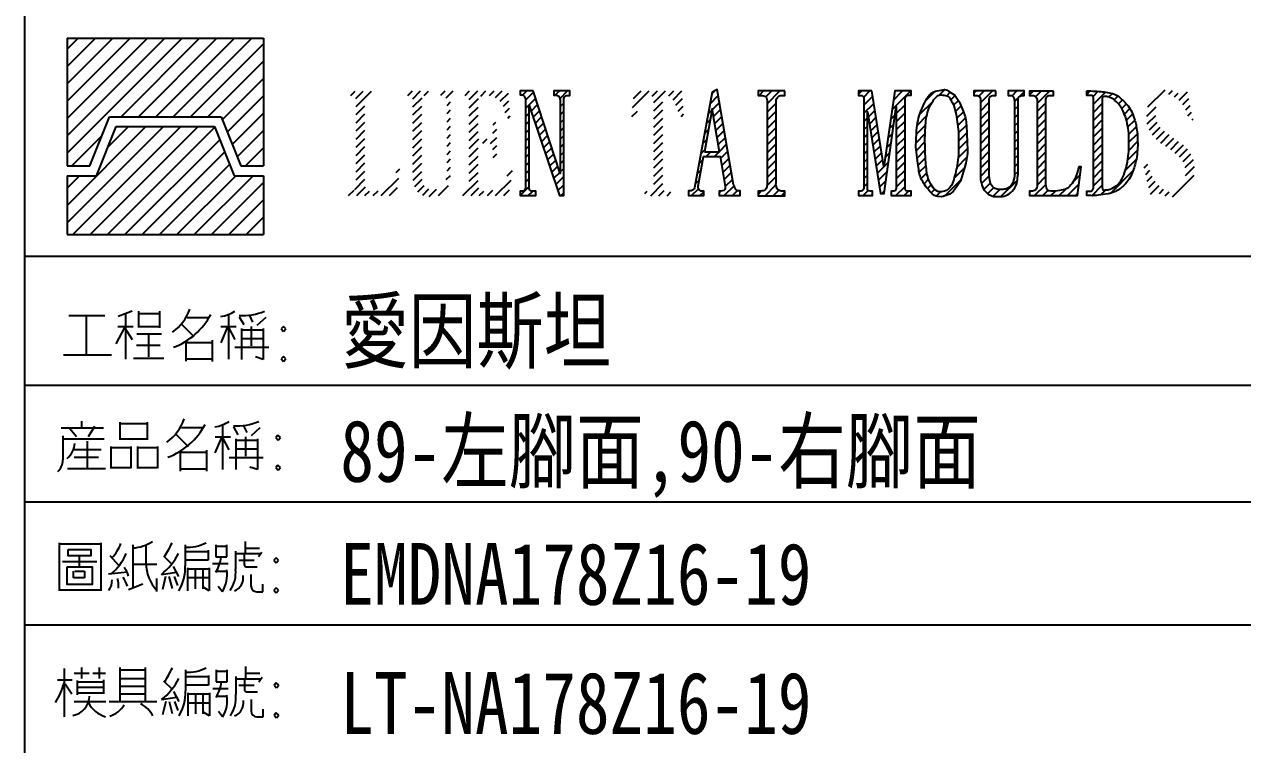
# Model space of a CAD drawing. Header units: millimetres. Extents: x 21466 to 22834, y -21631 to -20664.
# Drawn here: x 22541.4 to 22727.2, y -21520.6 to -21410.8 of the extents above; entities that cross this region are included whole.
import ezdxf

# ---------------------------------------------------------------- set-up
doc = ezdxf.new("R2010")
doc.units = ezdxf.units.MM
doc.header["$LTSCALE"] = 8
doc.layers.add('A', color=7, linetype='Continuous')
doc.layers.add('dim', color=3, linetype='Continuous', lineweight=15)
doc.styles.add('style1', font='mingliu.ttc', dxfattribs={"width": 0.75})

# ---------------------------------------------------------------- blocks, each defined once
blk = doc.blocks.new('*X2')
at = {"color": 0}
for p, q in [((-246.878, -247.762), (-241.98, -242.864)), ((-246.878, -246.878), (-242.864, -242.864)), ((-246.596, -248.364), (-241.096, -242.864)), ((-245.713, -248.364), (-240.213, -242.864)), ((-244.829, -248.364), (-239.364, -242.899)), ((-244.798, -243.914), (-243.748, -242.864)), ((-243.945, -248.364), (-239.111, -243.531)), ((-243.061, -248.364), (-238.859, -244.162)), ((-242.177, -248.364), (-238.606, -244.793)), ((-246.878, -245.994), (-246.248, -245.364)), ((-241.293, -248.364), (-238.293, -245.364)), ((-240.409, -248.364), (-237.409, -245.364)), ((-239.525, -248.364), (-236.878, -245.717)), ((-238.641, -248.364), (-236.878, -246.6)), ((-237.758, -248.364), (-236.878, -247.484))]:
    blk.add_line(p, q, dxfattribs=at)
blk = doc.blocks.new('*X3')
at = {"color": 0}
for p, q in [((-246.878, -244.226), (-241.016, -238.364)), ((-246.878, -243.342), (-241.9, -238.364)), ((-246.878, -242.458), (-242.784, -238.364)), ((-246.878, -241.574), (-243.668, -238.364)), ((-246.878, -240.691), (-244.551, -238.364)), ((-246.878, -239.807), (-245.435, -238.364)), ((-246.878, -238.923), (-246.319, -238.364)), ((-244.132, -242.364), (-240.132, -238.364)), ((-243.248, -242.364), (-239.248, -238.364)), ((-242.364, -242.364), (-238.364, -238.364)), ((-241.48, -242.364), (-237.48, -238.364)), ((-240.596, -242.364), (-236.878, -238.646)), ((-239.713, -242.364), (-236.878, -239.529)), ((-238.979, -242.515), (-236.878, -240.413)), ((-238.727, -243.146), (-236.878, -241.297)), ((-238.474, -243.777), (-236.878, -242.181)), ((-238.221, -244.409), (-236.878, -243.065)), ((-246.632, -244.864), (-245.106, -243.338)), ((-237.793, -244.864), (-236.878, -243.949)), ((-245.748, -244.864), (-245.695, -244.811)), ((-236.909, -244.864), (-236.878, -244.833))]:
    blk.add_line(p, q, dxfattribs=at)
blk = doc.blocks.new('20051210.083501')
at = {"layer": 'A'}
for p, q in [((0, 0), (0, -12.46)), ((0, 0), (19.17, 0)), ((19.17, 0), (19.17, -12.46)), ((2.23, -12.46), (4.14, -7.67)), ((4.14, -7.67), (15.02, -7.67)), ((15.02, -7.67), (16.94, -12.46)), ((2.87, -13.42), (4.79, -8.62)), ((4.79, -8.62), (14.37, -8.62)), ((14.37, -8.62), (16.29, -13.42)), ((0, -12.46), (2.23, -12.46)), ((16.94, -12.46), (19.17, -12.46)), ((0, -13.42), (2.87, -13.42)), ((0, -13.42), (0, -19.17)), ((16.29, -13.42), (19.17, -13.42)), ((19.17, -13.42), (19.17, -19.17)), ((0, -19.17), (19.17, -19.17))]:
    blk.add_line(p, q, dxfattribs=at)
at = {"layer": 'A', "xscale": 1.916639999999461, "yscale": 1.916639999999916, "zscale": 1.91664}
for name in ['*X3', '*X2']:
    blk.add_blockref(name, (473.18, 456.86), dxfattribs=at)

msp = doc.modelspace()

# ---------------------------------------------------------------- hatches: boundary and pattern name
at = {"layer": 'A'}
h = msp.add_hatch(dxfattribs=at)
h.set_pattern_fill('ANSI31', color=256, scale=0.277414, style=0)
h.set_pattern_definition([(45, (67341.98455, -19841.6077), (-0.622811218, 0.622811218), [])])
h.paths.add_polyline_path([(22798.635, -21436.198), (22798.635, -21436.877), (22799.243, -21436.877, 0.0414633), (22800.4, -21436.827, 0.0098365), (22801.896, -21436.607, 0.0742962), (22803.003, -21436.248, 0), (22803.003, -21436.248, 0.0820892), (22804.37, -21435.261, 0), (22804.37, -21435.261, 0.0994446), (22805.587, -21433.416, 0.0507965), (22806.205, -21431.291, 0.0544958), (22806.405, -21428.558), (22806.365, -21427.451), (22806.185, -21426.314, 0.0652171), (22805.976, -21425.376), (22805.976, -21425.376), (22805.517, -21424.12), (22804.968, -21423.172, 0.0255552), (22803.741, -21421.945, 0.1195021), (22802.545, -21421.297, 0.0499872), (22800.55, -21420.978, 0.0064973), (22799.243, -21420.918), (22798.645, -21420.898), (22798.645, -21421.586), (22799.343, -21421.586, -0.31305), (22799.522, -21421.636, -0.1750245), (22799.652, -21421.995), (22799.652, -21435.739, -0.0611975), (22799.592, -21435.929, -0.2937019), (22799.173, -21436.198)])
h.paths.add_polyline_path([(22801.016, -21422.104), (22801.016, -21435.645, 0), (22801.016, -21435.645, 0.1084649), (22801.088, -21435.974, 0.3983232), (22801.208, -21436.023), (22801.473, -21436.015, 0.0763618), (22802.211, -21435.878, 0.089624), (22803.206, -21435.316, 0), (22803.206, -21435.316, 0.0989952), (22803.992, -21434.346, 0.0470821), (22804.506, -21433.094, 0.0375978), (22804.915, -21431.265, 0), (22804.915, -21431.265, 0.0259589), (22805.059, -21429.716, 0.0205474), (22805.059, -21427.823, 0.0331816), (22804.883, -21426.186, 0), (22804.883, -21426.186, 0.0397704), (22804.53, -21424.822, 0), (22804.53, -21424.822, 0.0390929), (22804.04, -21423.699, 0.0785078), (22803.182, -21422.559, 0.0940735), (22802.155, -21421.886, 0.1004309), (22801.457, -21421.749, 0.0772307), (22801.112, -21421.805), (22801.04, -21421.926)], flags=16)
h.paths.add_polyline_path([(22781.264, -21420.926), (22781.264, -21421.599), (22781.753, -21421.599, -0.4471104), (22782.426, -21422.352), (22782.426, -21435.4, -0.3629609), (22781.753, -21436.205), (22781.29, -21436.205), (22781.29, -21436.879), (22788.607, -21436.879), (22789.135, -21432.481), (22788.791, -21432.481), (22788.527, -21433.419, -0.1151305), (22787.392, -21435.479, -0.1470783), (22786.652, -21435.928, -0.0200187), (22785.556, -21436.166, -0.0920225), (22784.235, -21436.152), (22783.932, -21435.888), (22783.773, -21435.188), (22783.773, -21433.589), (22783.773, -21422.305, -0.1486596), (22783.93, -21421.79, -0.2444346), (22784.303, -21421.585), (22784.942, -21421.585), (22784.942, -21420.926)])
h.paths.add_polyline_path([(22766.875, -21439.19), (22767.013, -21439.426), (22767.275, -21439.262), (22768.173, -21438.646, 0.0700903), (22768.639, -21438.219), (22769.17, -21437.734), (22769.852, -21436.921), (22770.39, -21436.141, 0.0489267), (22770.797, -21435.406, -0.0112917), (22771.459, -21433.963), (22771.721, -21433.176, 0.0452148), (22772.016, -21431.924, 0.0194511), (22772.207, -21430.068, 0.0381497), (22772.187, -21428.559, 0.0187929), (22771.984, -21426.966, 0.0471864), (22771.511, -21425.182, 0), (22771.511, -21425.182, 0.0282667), (22770.928, -21423.838, 0.0441271), (22770.075, -21422.46, 0.0213392), (22769.019, -21421.168, 0.0597799), (22767.839, -21420.126, 0.0000522), (22767.017, -21419.558), (22766.877, -21419.81), (22767.109, -21420.023, -0.0146115), (22767.725, -21420.623, -0.0089534), (22768.259, -21421.195, -0.0238855), (22768.767, -21421.815, -0.0123206), (22769.312, -21422.589, -0.0281505), (22769.883, -21423.559, 0), (22769.883, -21423.559, -0.0165965), (22770.44, -21424.732, -0.0665241), (22770.838, -21426.134, 0.0184753), (22771, -21427.018, -0.0507901), (22771.075, -21427.661), (22771.157, -21428.435, -0.0444565), (22771.183, -21429.963, -0.0008859), (22771.072, -21431.478, -0.0557862), (22770.738, -21433.248, 0.0089738), (22770.475, -21434.16), (22770.108, -21435.006), (22769.282, -21436.416), (22768.764, -21437.157), (22767.859, -21438.219)])
h.paths.add_polyline_path([(22789.873, -21424.801), (22790.216, -21420.909), (22797.512, -21420.909), (22797.8, -21424.79), (22797.258, -21424.79), (22796.561, -21423.01, 0.0956872), (22796.009, -21422.026, 0), (22796.009, -21422.026, 0.0984077), (22795.522, -21421.639, 0.2621702), (22794.925, -21421.661, 0), (22794.925, -21421.661, 0.2609355), (22794.616, -21422.214), (22794.616, -21435.601, 0.1320932), (22794.682, -21435.977, 0), (22794.682, -21435.977, 0.2912007), (22795.047, -21436.209), (22795.832, -21436.209), (22795.832, -21436.884), (22791.83, -21436.884), (22791.83, -21436.209), (22792.582, -21436.209, 0.1278797), (22793.09, -21436.055, 0.2609355), (22793.245, -21435.778), (22793.245, -21422.28), (22793.19, -21421.904), (22792.98, -21421.683), (22792.736, -21421.606, 0.2119014), (22792.504, -21421.572, 0.1524638), (22791.708, -21422.092, 0.0886389), (22790.824, -21423.662), (22790.426, -21424.801)])
h.paths.add_polyline_path([(22755.523, -21436.092), (22755.523, -21436.867), (22762.351, -21436.867), (22763.037, -21432.134), (22762.556, -21432.134), (22762.119, -21433.542, -0.078387), (22761.576, -21434.648, -0.0405768), (22760.818, -21435.557), (22760.337, -21435.842, -0.1243815), (22759.312, -21436.145, 0.0324642), (22758.804, -21436.199), (22757.003, -21436.199), (22763.029, -21421.58), (22763.029, -21420.885), (22756.379, -21420.885), (22755.719, -21425.387), (22756.192, -21425.387), (22756.513, -21424.326, -0.0647548), (22757.199, -21422.802, -0.1575087), (22758.287, -21421.875, -0.0914417), (22759.534, -21421.607, 0.0106211), (22760.069, -21421.58), (22761.531, -21421.58)])
h.paths.add_polyline_path([(22728.937, -21429.225, 0.0315123), (22729.096, -21431.69, 0.0402062), (22729.493, -21433.575, 0.0623728), (22730.254, -21435.313, -0.0031537), (22731.094, -21436.744, 0.0650154), (22731.844, -21437.72, 0.0004545), (22732.462, -21438.338, 0.066774), (22733.63, -21439.229, -0.0041036), (22733.949, -21439.414), (22734.083, -21439.182), (22733.805, -21438.91), (22733.1, -21438.174, -0.043122), (22732.271, -21437.144, -0.0144025), (22731.577, -21436.043, -0.0174648), (22730.892, -21434.788, -0.0539346), (22730.63, -21434.083, 0.031882), (22730.47, -21433.589), (22730.259, -21432.642, -0.0371427), (22730.089, -21431.479, 0.0047038), (22729.987, -21430.197, -0.0465851), (22729.992, -21428.746, -0.0007597), (22730.125, -21427.388, -0.0351514), (22730.393, -21425.828, 0), (22730.393, -21425.828, -0.0239146), (22730.764, -21424.578, -0.0614674), (22731.376, -21423.338, 0.0140719), (22732.024, -21422.288, -0.068346), (22732.966, -21421.079, 0.0243719), (22733.517, -21420.487, -0.0490829), (22734.103, -21419.915, 0), (22734.103, -21419.915, 0.0301326), (22734.22, -21419.81), (22734.083, -21419.556), (22733.6, -21419.88), (22733.6, -21419.88, 0.0494384), (22732.366, -21420.897, 0.0177696), (22731.444, -21421.893, 0.042056), (22730.762, -21422.833, 0.0470099), (22729.47, -21425.512, 0.0754491), (22729.164, -21426.988), (22729.05, -21427.726, 0.0385372)])
h.paths.add_polyline_path([(22737.982, -21431.818), (22739.201, -21437.033), (22739.455, -21436.779, -0.1357493), (22739.963, -21436.492, -0.2278345), (22740.624, -21436.627, 0.135743), (22741.301, -21436.898, -0.0672556), (22741.775, -21437.017), (22742.774, -21437.05), (22743.418, -21436.915, 0.1526658), (22744.265, -21436.441, 0.0586811), (22745.45, -21434.849, 0.1413241), (22745.789, -21433.477), (22745.84, -21432.478, 0.0934362), (22745.687, -21431.36, 0.0736867), (22745.044, -21430.09, 0), (22745.044, -21430.09, 0.101128), (22743.689, -21428.82, -0.036431), (22742.537, -21427.99, 0.0378749), (22741.284, -21427.093, -0.105904), (22740.675, -21426.517, -0.0243212), (22740.234, -21425.806, -0.0885428), (22739.997, -21425.112, 0), (22739.997, -21425.112, -0.0445383), (22739.929, -21424.045, 0), (22739.929, -21424.045, -0.0555732), (22740.116, -21422.69, -0.1531711), (22740.658, -21421.809, 0), (22740.658, -21421.809, -0.1349704), (22741.471, -21421.42, -0.1850459), (22742.453, -21421.606, 0.0194675), (22743.232, -21422.046), (22743.824, -21422.69, -0.0923633), (22744.451, -21423.689, -0.0080312), (22745.095, -21425.399), (22745.636, -21425.281), (22744.705, -21420.726), (22744.468, -21421.013, -0.2747762), (22743.621, -21421.318, -0.0854284), (22742.859, -21421.03, 0.1752427), (22741.318, -21420.742, 0.1106125), (22739.929, -21421.301, 0.1819994), (22738.846, -21422.859, 0.0535258), (22738.541, -21425.01, 0.1300031), (22738.947, -21426.788, 0.0775644), (22740.065, -21428.295, 0), (22740.065, -21428.295, 0.0682662), (22741.471, -21429.345, -0.0563125), (22742.758, -21430.26, 0.0033658), (22743.774, -21431.157, -0.1932925), (22744.18, -21431.953), (22744.383, -21432.427, -0.1577109), (22744.485, -21433.528), (22744.4, -21434.493), (22744.078, -21435.205), (22743.537, -21435.933, -0.2441194), (22742.944, -21436.221), (22742.605, -21436.322), (22742.114, -21436.288, -0.1667011), (22741.03, -21435.831, -0.0146364), (22740.048, -21434.9, -0.1187079), (22739.286, -21433.647), (22738.575, -21431.716)])
h.paths.add_polyline_path([(22703.446, -21436.198), (22703.446, -21436.877), (22704.055, -21436.877, 0.0414633), (22705.212, -21436.827, 0.0098365), (22706.708, -21436.607, 0.0742962), (22707.815, -21436.248, 0), (22707.815, -21436.248, 0.0820892), (22709.181, -21435.261, 0), (22709.181, -21435.261, 0.0994446), (22710.398, -21433.416, 0.0507965), (22711.017, -21431.291, 0.0544958), (22711.216, -21428.558), (22711.176, -21427.451), (22710.997, -21426.314, 0.0652171), (22710.787, -21425.376), (22710.328, -21424.12), (22709.78, -21423.172, 0.0255552), (22708.553, -21421.945, 0.1195021), (22707.356, -21421.297, 0.0499872), (22705.361, -21420.978, 0.0064973), (22704.055, -21420.918), (22704.055, -21420.918), (22703.456, -21420.898), (22703.456, -21421.586), (22704.154, -21421.586, -0.31305), (22704.334, -21421.636, -0.1750245), (22704.464, -21421.995), (22704.464, -21435.739, -0.0611975), (22704.404, -21435.929, 0), (22704.404, -21435.929, -0.2937019), (22703.985, -21436.198)])
h.paths.add_polyline_path([(22694.717, -21420.926), (22694.717, -21421.599), (22695.206, -21421.599, -0.4471104), (22695.879, -21422.352), (22695.879, -21435.4, -0.3629609), (22695.206, -21436.205), (22694.743, -21436.205), (22694.743, -21436.879), (22702.06, -21436.879), (22702.588, -21432.481), (22702.244, -21432.481), (22701.98, -21433.419), (22701.98, -21433.419, -0.1151305), (22700.845, -21435.479, -0.1470783), (22700.105, -21435.928, -0.0200187), (22699.009, -21436.166, -0.0920225), (22697.688, -21436.152), (22697.385, -21435.888), (22697.226, -21435.188), (22697.226, -21433.589), (22697.226, -21422.305, -0.1486596), (22697.383, -21421.79, -0.2444346), (22697.756, -21421.585), (22698.395, -21421.585), (22698.395, -21420.926)])
h.paths.add_polyline_path([(22705.827, -21422.104), (22705.827, -21435.645, 0.1084649), (22705.899, -21435.974, 0.3983232), (22706.02, -21436.023), (22706.284, -21436.015, 0.0763618), (22707.023, -21435.878, 0.089624), (22708.017, -21435.316, 0), (22708.017, -21435.316, 0.0989952), (22708.804, -21434.346, 0.0470821), (22709.317, -21433.094, 0.0375978), (22709.726, -21431.265, 0), (22709.726, -21431.265, 0.0259589), (22709.871, -21429.716, 0.0205474), (22709.871, -21427.823, 0.0331816), (22709.694, -21426.186, 0.0397704), (22709.341, -21424.822, 0), (22709.341, -21424.822, 0.0390929), (22708.852, -21423.699, 0.0785078), (22707.993, -21422.559, 0.0940735), (22706.966, -21421.886, 0.1004309), (22706.268, -21421.749, 0.0772307), (22705.923, -21421.805), (22705.851, -21421.926)], flags=16)
h.paths.add_polyline_path([(22677.411, -21429.505), (22677.481, -21430.252), (22677.621, -21431.561), (22677.831, -21432.893, 0.1114199), (22678.439, -21434.738, 0.0496859), (22679.724, -21436.467, 0.186465), (22680.799, -21437.005), (22681.289, -21437.051, 0.0375207), (22682.271, -21436.771, 0.1534797), (22683.299, -21435.977), (22684.21, -21434.668, 0.0128615), (22685.004, -21431.935, 0.0754903), (22685.261, -21429.528, 0.0019683), (22685.098, -21426.14, 0.0822677), (22684.63, -21424.014), (22684.07, -21422.612), (22683.322, -21421.561), (22682.387, -21420.93, 0.2029711), (22681.523, -21420.72, 0.019715), (22680.378, -21420.953, 0.1971419), (22679.257, -21421.771, 0.0532198), (22678.042, -21424.318, 0.0768728), (22677.481, -21427.309)])
h.paths.add_polyline_path([(22668.632, -21436.202), (22668.632, -21436.877), (22670.794, -21436.877), (22670.794, -21436.208), (22670.421, -21436.208, -0.236068), (22670.084, -21436.039, -0.1778629), (22670.011, -21435.798, 0.0731766), (22669.993, -21435.588), (22669.993, -21424.072), (22672.023, -21436.53), (22672.577, -21436.53), (22674.396, -21423.304), (22674.396, -21435.639, -0.1813346), (22674.216, -21436.121), (22674.023, -21436.181), (22673.842, -21436.193), (22673.637, -21436.193), (22673.637, -21436.867), (22676.685, -21436.867), (22676.685, -21436.193), (22676.107, -21436.193, -0.2703491), (22675.818, -21436.024, -0.1661539), (22675.745, -21435.639), (22675.745, -21422.196, -0.2754595), (22676.119, -21421.569), (22676.697, -21421.569), (22676.697, -21420.895), (22674.179, -21420.895), (22672.493, -21432.471), (22670.662, -21420.904), (22668.638, -21420.904), (22668.638, -21421.584), (22669.012, -21421.584, -0.2042261), (22669.379, -21421.741, 0), (22669.379, -21421.741, -0.2004412), (22669.451, -21421.927, 0.0488454), (22669.469, -21422.18), (22669.469, -21435.6, -0.1282881), (22669.361, -21436.015, -0.2763778), (22669.036, -21436.202)])
h.paths.add_polyline_path([(22678.782, -21428.449, 0.0107728), (22678.841, -21430.809, 0.0226526), (22679.079, -21433.387, 0.0660072), (22679.396, -21434.537, 0.0545447), (22680.051, -21435.707, 0.2164164), (22681.042, -21436.282, 0.1433054), (22681.994, -21436.103, 0), (22681.994, -21436.103, 0.1933289), (22682.966, -21434.993, 0.0342724), (22683.62, -21432.613, 0.0520414), (22683.918, -21429.52), (22683.898, -21427.081), (22683.561, -21424.503), (22683.124, -21422.956, -0.0180621), (22682.589, -21422.024, 0.2109706), (22682.113, -21421.647, 0.0423726), (22681.3, -21421.509, 0.2013091), (22680.626, -21421.727, 0.0679648), (22680.011, -21422.421, 0), (22680.011, -21422.421, 0.0561857), (22679.396, -21423.611, 0.0807476), (22678.881, -21426.109)], flags=16)
h.paths.add_polyline_path([(22686.214, -21420.905), (22686.214, -21421.591), (22686.659, -21421.591, -0.4453624), (22687.232, -21422.227), (22687.232, -21433.835, 0.1272962), (22687.805, -21436.049, 0.0960143), (22687.989, -21436.269, -0.0247325), (22688.4, -21436.636), (22688.994, -21436.912, 0.1076234), (22689.468, -21437.018), (22690.345, -21437.032, 0.1445312), (22691.363, -21436.75, 0.0767167), (22692.283, -21435.957, 0), (22692.283, -21435.957, 0.1475227), (22692.842, -21434.684, -0.0034333), (22692.983, -21433.581), (22692.983, -21422.27, -0.3258682), (22693.478, -21421.591), (22693.931, -21421.591), (22693.931, -21420.912), (22691.491, -21420.912), (22691.491, -21421.591), (22691.873, -21421.591, -0.2211811), (22692.177, -21421.732, -0.1386424), (22692.41, -21422.249, -0.0291948), (22692.439, -21422.56), (22692.439, -21433.524, -0.096528), (22692.17, -21434.903, -0.1769594), (22691.434, -21435.717, 0), (22691.434, -21435.717, -0.0838676), (22690.875, -21435.901, -0.0420431), (22690.133, -21435.95, -0.1259814), (22689.489, -21435.773, 0), (22689.489, -21435.773, -0.0862317), (22688.958, -21435.335, -0.130353), (22688.774, -21434.953), (22688.654, -21434.578), (22688.583, -21433.856), (22688.583, -21422.157, -0.403205), (22689.135, -21421.584), (22689.609, -21421.584), (22689.609, -21420.905)])
h.paths.add_polyline_path([(22642.724, -21436.165), (22642.724, -21436.88), (22645.042, -21436.88), (22645.042, -21436.2), (22644.833, -21436.2, -0.2793781), (22644.258, -21435.852, 0), (22644.258, -21435.852, -0.1828166), (22644.205, -21435.416), (22645.007, -21430.903), (22647.568, -21430.903), (22648.318, -21435.416, -0.117222), (22648.283, -21435.921), (22648.109, -21436.113), (22647.655, -21436.183), (22647.377, -21436.183), (22647.377, -21436.88), (22650.618, -21436.88), (22650.618, -21436.165), (22650.461, -21436.165, -0.3099246), (22649.851, -21435.747, 0.0340023), (22649.607, -21435.224), (22647.08, -21420.709), (22646.331, -21421.097), (22643.63, -21435.677, -0.1981024), (22643.439, -21435.974, -0.0880206), (22643.02, -21436.165)])
h.paths.add_polyline_path([(22645.14, -21430.197), (22646.32, -21423.647), (22647.458, -21430.197)], flags=16)
h.paths.add_polyline_path([(22653.354, -21420.916), (22653.354, -21421.59), (22653.743, -21421.59, -0.1151205), (22654.522, -21421.772), (22654.626, -21421.967), (22654.703, -21422.356), (22654.703, -21435.215, -0.165023), (22654.457, -21435.942, -0.196744), (22654.145, -21436.123, 0.0151159), (22653.691, -21436.201), (22653.354, -21436.201), (22653.354, -21436.889), (22657.428, -21436.889), (22657.428, -21436.188), (22657.065, -21436.188, -0.1510207), (22656.351, -21435.968, -0.2299796), (22656.196, -21435.695), (22656.079, -21435.306, -0.1303355), (22656.066, -21434.904), (22656.066, -21422.499, -0.23248), (22656.442, -21421.733, 0), (22656.442, -21421.733, -0.2001016), (22656.974, -21421.59), (22657.404, -21421.59), (22657.404, -21420.916)])
h.paths.add_polyline_path([(22617.057, -21420.905), (22617.057, -21421.497), (22617.163, -21421.497, -0.296966), (22617.772, -21421.893, 0), (22617.772, -21421.893, -0.1129405), (22617.872, -21422.412), (22617.872, -21435.552, -0.139346), (22617.721, -21436.082, -0.2178389), (22617.604, -21436.161, 0.0242396), (22617.392, -21436.205), (22617.057, -21436.205), (22617.057, -21436.875), (22619.418, -21436.875), (22619.418, -21436.2), (22618.86, -21436.2, -0.3152222), (22618.469, -21435.926, 0), (22618.469, -21435.926, -0.090974), (22618.413, -21435.597), (22618.413, -21423.121), (22623.069, -21436.875), (22623.683, -21436.875), (22623.683, -21422.284, -0.1765617), (22623.901, -21421.687, -0.2069332), (22624.057, -21421.608, 0.0522334), (22624.23, -21421.581), (22624.632, -21421.581), (22624.632, -21420.911), (22622.192, -21420.911), (22622.192, -21421.575), (22622.583, -21421.575, -0.1748169), (22622.924, -21421.698, 0), (22622.924, -21421.698, -0.196301), (22623.097, -21422.021, 0.0208197), (22623.136, -21422.289), (22623.136, -21433.487), (22619.022, -21420.905)])
h.paths.add_polyline_path([(22634.085, -21424.801), (22634.428, -21420.909), (22641.724, -21420.909), (22642.011, -21424.79), (22641.47, -21424.79), (22640.773, -21423.01, 0.0956872), (22640.221, -21422.026, 0), (22640.221, -21422.026, 0.0984077), (22639.734, -21421.639, 0.2621702), (22639.137, -21421.661, 0), (22639.137, -21421.661, 0.2609355), (22638.828, -21422.214), (22638.828, -21435.601, 0.1320932), (22638.894, -21435.977, 0), (22638.894, -21435.977, 0.2912007), (22639.259, -21436.209), (22640.044, -21436.209), (22640.044, -21436.884), (22636.042, -21436.884), (22636.042, -21436.209), (22636.793, -21436.209, 0.1278797), (22637.302, -21436.055, 0.2609355), (22637.457, -21435.778), (22637.457, -21422.28), (22637.401, -21421.904), (22637.191, -21421.683), (22636.948, -21421.606, 0.2119014), (22636.716, -21421.572, 0.1524638), (22635.92, -21422.092, 0.0886389), (22635.036, -21423.662), (22634.638, -21424.801)])
h.paths.add_polyline_path([(22712.027, -21431.818), (22712.619, -21431.716), (22713.331, -21433.647, 0.1187079), (22714.093, -21434.9, 0.0146364), (22715.075, -21435.831, 0.1667011), (22716.159, -21436.288), (22716.65, -21436.322), (22716.989, -21436.221, 0.2441194), (22717.581, -21435.933), (22718.123, -21435.205), (22718.445, -21434.493), (22718.53, -21433.528, 0.1577109), (22718.428, -21432.427), (22718.225, -21431.953, 0.1932925), (22717.818, -21431.157, -0.0033658), (22716.802, -21430.26, 0.0563125), (22715.515, -21429.345, -0.0682662), (22714.11, -21428.295, -0.0775644), (22712.992, -21426.788, -0.1300031), (22712.586, -21425.01, -0.0535258), (22712.89, -21422.859, -0.1819994), (22713.974, -21421.301, -0.1106125), (22715.363, -21420.742, -0.1752427), (22716.904, -21421.03, 0.0854284), (22717.666, -21421.318, 0.2747762), (22718.513, -21421.013), (22718.75, -21420.726), (22719.681, -21425.281), (22719.139, -21425.399, 0.0080312), (22718.496, -21423.689, 0.0923633), (22717.869, -21422.69), (22717.276, -21422.046, -0.0194675), (22716.497, -21421.606, 0.1850459), (22715.515, -21421.42, 0.1349704), (22714.702, -21421.809, 0.153171), (22714.161, -21422.69, 0.0555732), (22713.974, -21424.045, 0.0445383), (22714.042, -21425.112, 0.0885428), (22714.279, -21425.806, 0.0243212), (22714.719, -21426.517, 0.105904), (22715.329, -21427.093, -0.0378749), (22716.582, -21427.99, 0.036431), (22717.734, -21428.82, -0.101128), (22719.088, -21430.09, -0.0736867), (22719.732, -21431.36, -0.0934362), (22719.884, -21432.478), (22719.834, -21433.477, -0.1413241), (22719.495, -21434.849, -0.0586811), (22718.309, -21436.441, -0.1526658), (22717.463, -21436.915), (22716.819, -21437.05), (22715.82, -21437.017, 0.0672556), (22715.346, -21436.898, -0.135743), (22714.669, -21436.627, 0.2278345), (22714.008, -21436.492, 0.1357493), (22713.5, -21436.779), (22713.246, -21437.033)])
h.paths.add_polyline_path([(22599.669, -21420.905), (22599.669, -21421.591), (22600.115, -21421.591, -0.4453624), (22600.688, -21422.227), (22600.688, -21433.835, 0.1272962), (22601.26, -21436.049, 0.0960143), (22601.444, -21436.269, -0.0247325), (22601.855, -21436.636), (22602.449, -21436.912, 0.1076234), (22602.923, -21437.018), (22603.8, -21437.032, 0.1445312), (22604.819, -21436.75, 0.0767167), (22605.738, -21435.957, 0.1475227), (22606.297, -21434.684, -0.0034333), (22606.438, -21433.581), (22606.438, -21422.27, -0.3258682), (22606.934, -21421.591), (22607.386, -21421.591), (22607.386, -21420.912), (22604.946, -21420.912), (22604.946, -21421.591), (22605.328, -21421.591, -0.2211811), (22605.632, -21421.732, -0.1386424), (22605.865, -21422.249, 0), (22605.865, -21422.249, -0.0291948), (22605.894, -21422.56), (22605.894, -21433.524, -0.096528), (22605.625, -21434.903, -0.1769594), (22604.889, -21435.717, 0), (22604.889, -21435.717, -0.0838676), (22604.33, -21435.901, -0.0420431), (22603.588, -21435.95, -0.1259814), (22602.944, -21435.773, -0.0862317), (22602.413, -21435.335, -0.130353), (22602.23, -21434.953), (22602.109, -21434.578), (22602.039, -21433.856), (22602.039, -21422.157, -0.403205), (22602.59, -21421.584), (22603.064, -21421.584), (22603.064, -21420.905)])
h.paths.add_polyline_path([(22590.86, -21420.926), (22590.86, -21421.599), (22591.348, -21421.599, -0.4471104), (22592.022, -21422.352), (22592.022, -21435.4, -0.3629609), (22591.348, -21436.205), (22590.886, -21436.205), (22590.886, -21436.879), (22598.202, -21436.879), (22598.73, -21432.481), (22598.387, -21432.481), (22598.123, -21433.419), (22598.123, -21433.419, -0.1151305), (22596.987, -21435.479, -0.1470783), (22596.248, -21435.928, -0.0200187), (22595.152, -21436.166, -0.0920225), (22593.831, -21436.152), (22593.527, -21435.888), (22593.369, -21435.188), (22593.369, -21433.589), (22593.369, -21422.305, -0.1486596), (22593.525, -21421.79, -0.2444346), (22593.898, -21421.585), (22594.538, -21421.585), (22594.538, -21420.926)])
h.paths.add_polyline_path([(22608.187, -21436.874), (22608.187, -21436.202), (22608.744, -21436.202, -0.0697377), (22608.976, -21436.086, 0.2346711), (22609.161, -21435.901, 0.0812777), (22609.265, -21435.263), (22609.265, -21422.35, 0.0911807), (22609.208, -21421.921, 0.3243613), (22608.744, -21421.584), (22608.245, -21421.584), (22608.245, -21420.912), (22615.224, -21420.912), (22615.514, -21425.039), (22615.015, -21425.039), (22614.679, -21423.868, 0.127245), (22614.111, -21422.593, 0), (22614.111, -21422.593, 0.1044537), (22613.311, -21421.932, 0), (22613.311, -21421.932, 0.104851), (22612.071, -21421.584, 0.0655863), (22611.201, -21421.642, 0.3574663), (22610.622, -21422.35), (22610.622, -21428.203), (22612.163, -21428.203, 0.2828165), (22612.627, -21427.983, 0.145032), (22612.905, -21427.044), (22612.905, -21425.653), (22613.473, -21425.653), (22613.473, -21431.623), (22612.905, -21431.623), (22612.905, -21430.406), (22612.882, -21429.989), (22612.801, -21429.548, 0.4453624), (22612.175, -21428.853), (22610.622, -21428.853), (22610.622, -21435.031, -0.0118619), (22610.68, -21435.506, 0.306736), (22611.19, -21436.121, 0.1268605), (22612.337, -21436.156, -0.0157214), (22612.998, -21436.028, 0.1183441), (22613.694, -21435.738, 0.0973563), (22614.691, -21434.66, 0), (22614.691, -21434.66, 0.0700144), (22615.177, -21433.547), (22615.177, -21433.547), (22615.479, -21432.469), (22615.989, -21432.469), (22615.305, -21436.874)])

# ---------------------------------------------------------------- linework, layer by layer
for p, q in [((22541.436, -21408.641), (22541.436, -21616.789)), ((22819.278, -21446.145), (22541.436, -21446.145)), ((22548.202, -21455.156), (22553.712, -21455.156)), ((22550.866, -21455.156), (22550.866, -21461.148)), ((22557.89, -21454.491), (22555.741, -21455.308)), ((22556.852, -21455.013), (22556.852, -21461.817)), ((22558.863, -21454.487), (22558.863, -21456.98)), ((22558.863, -21454.831), (22562.027, -21454.831)), ((22562.027, -21454.487), (22562.027, -21457.021)), ((22572.552, -21455.013), (22572.552, -21461.817)), ((22575.755, -21455.174), (22576.23, -21456.191)), ((22556.712, -21456.967), (22555.385, -21459.479)), ((22555.71, -21456.851), (22558.042, -21456.851)), ((22556.712, -21456.967), (22557.882, -21458.816)), ((22558.883, -21456.818), (22562.027, -21456.818)), ((22565.417, -21456.495), (22567.263, -21458.34)), ((22566.249, -21455.461), (22569.575, -21455.461)), ((22572.362, -21456.967), (22571.373, -21459.307)), ((22571.411, -21456.851), (22573.742, -21456.851)), ((22572.556, -21457), (22573.53, -21458.802)), ((22574.194, -21455.337), (22574.886, -21456.517)), ((22576.04, -21456.842), (22576.04, -21459.771)), ((22578.238, -21455.459), (22576.894, -21456.666)), ((22580.938, -21456.815), (22580.599, -21457.195)), ((22581.331, -21457.181), (22580.938, -21456.815)), ((22558.599, -21457.974), (22562.352, -21457.974)), ((22560.384, -21458.035), (22560.384, -21461.481)), ((22570.062, -21458.928), (22570.062, -21462.151)), ((22574.547, -21457.127), (22574.547, -21461.846)), ((22574.574, -21457.33), (22577.858, -21457.33)), ((22574.588, -21458.659), (22577.831, -21458.659)), ((22577.871, -21457.127), (22577.871, -21461.846)), ((22580.599, -21457.195), (22580.965, -21457.588)), ((22580.965, -21457.588), (22581.331, -21457.181)), ((22558.538, -21459.657), (22562.149, -21459.657)), ((22566.046, -21458.988), (22566.046, -21462.111)), ((22566.228, -21459.252), (22570.022, -21459.252)), ((22573.543, -21459.988), (22578.726, -21459.988)), ((22547.384, -21461.148), (22554.711, -21461.148)), ((22558.072, -21461.664), (22562.697, -21461.664)), ((22566.208, -21461.786), (22570.062, -21461.786)), ((22577.871, -21461.846), (22576.691, -21461.48)), ((22580.938, -21461.385), (22580.599, -21461.765)), ((22580.599, -21461.765), (22580.965, -21462.158)), ((22581.331, -21461.751), (22580.938, -21461.385)), ((22580.965, -21462.158), (22581.331, -21461.751)), ((22819.278, -21465.835), (22541.436, -21465.835)), ((22550.163, -21471.297), (22550.163, -21472.322)), ((22555.999, -21471.449), (22555.999, -21474.117)), ((22556.017, -21471.623), (22560.16, -21471.623)), ((22560.16, -21471.449), (22560.16, -21474.135)), ((22571.665, -21471.831), (22571.665, -21478.635)), ((22547.06, -21472.268), (22553.509, -21472.268)), ((22547.303, -21473.508), (22547.303, -21477.176)), ((22548.382, -21472.403), (22549.381, -21473.616)), ((22552.133, -21472.079), (22551.161, -21473.67)), ((22564.559, -21473.266), (22566.405, -21475.111)), ((22565.39, -21472.232), (22568.717, -21472.232)), ((22571.475, -21473.785), (22570.486, -21476.124)), ((22570.524, -21473.669), (22572.855, -21473.669)), ((22573.307, -21472.155), (22573.999, -21473.334)), ((22574.868, -21471.992), (22575.343, -21473.009)), ((22575.153, -21473.66), (22575.153, -21476.589)), ((22577.351, -21472.277), (22576.007, -21473.484)), ((22580.102, -21473.405), (22579.763, -21473.784)), ((22579.763, -21473.784), (22580.129, -21474.178)), ((22580.495, -21473.771), (22580.102, -21473.405)), ((22580.129, -21474.178), (22580.495, -21473.771)), ((22547.313, -21473.98), (22553.623, -21473.98)), ((22548.821, -21475.608), (22553.155, -21475.608)), ((22550.988, -21474.326), (22550.988, -21478.467)), ((22554.647, -21475.14), (22554.647, -21478.466)), ((22554.699, -21475.295), (22557.629, -21475.295)), ((22555.982, -21473.944), (22560.142, -21473.944)), ((22557.681, -21475.14), (22557.681, -21478.449)), ((22558.686, -21475.14), (22558.686, -21478.466)), ((22558.738, -21475.295), (22561.668, -21475.295)), ((22561.72, -21475.14), (22561.72, -21478.449)), ((22571.669, -21473.818), (22572.643, -21475.62)), ((22573.66, -21473.945), (22573.66, -21478.664)), ((22573.687, -21474.148), (22576.971, -21474.148)), ((22573.701, -21475.477), (22576.944, -21475.477)), ((22576.984, -21473.945), (22576.984, -21478.664)), ((22549.029, -21476.787), (22552.756, -21476.787)), ((22565.188, -21475.759), (22565.188, -21478.881)), ((22565.37, -21476.023), (22569.163, -21476.023)), ((22569.204, -21475.698), (22569.204, -21478.922)), ((22572.656, -21476.806), (22577.839, -21476.806)), ((22548.006, -21478.467), (22553.813, -21478.467)), ((22554.664, -21478.327), (22557.663, -21478.327)), ((22558.703, -21478.327), (22561.702, -21478.327)), ((22565.35, -21478.557), (22569.204, -21478.557)), ((22576.984, -21478.664), (22575.804, -21478.298)), ((22580.102, -21477.975), (22579.763, -21478.355)), ((22579.763, -21478.355), (22580.129, -21478.748)), ((22580.495, -21478.341), (22580.102, -21477.975)), ((22580.129, -21478.748), (22580.495, -21478.341)), ((22819.278, -21483.649), (22541.436, -21483.649)), ((22546.768, -21489.825), (22546.768, -21497.143)), ((22546.768, -21489.996), (22553.068, -21489.996)), ((22553.106, -21489.825), (22553.106, -21497.162)), ((22557.978, -21490.126), (22557.978, -21496.597)), ((22559.981, -21490.259), (22559.981, -21492.917)), ((22565.965, -21490.118), (22565.965, -21493.318)), ((22570.636, -21490.143), (22570.636, -21491.969)), ((22570.65, -21490.313), (22572.264, -21490.313)), ((22572.321, -21491.969), (22572.321, -21490.143)), ((22575.125, -21489.634), (22575.125, -21491.445)), ((22549.776, -21491.867), (22549.776, -21493.342)), ((22554.486, -21491.746), (22555.799, -21493.25)), ((22562.635, -21491.808), (22563.99, -21493.137)), ((22566.004, -21491.137), (22569.451, -21491.137)), ((22569.464, -21490.969), (22569.464, -21492.466)), ((22570.636, -21491.969), (22572.321, -21491.969)), ((22573.638, -21491.12), (22573.638, -21493.865)), ((22573.659, -21491.474), (22577.453, -21491.474)), ((22574.967, -21491.634), (22574.967, -21493.14)), ((22575.139, -21490.624), (22577.291, -21490.624)), ((22577.651, -21491.286), (22577.133, -21491.982)), ((22579.824, -21492.104), (22579.485, -21492.483)), ((22580.217, -21492.47), (22579.824, -21492.104)), ((22547.26, -21492.662), (22552.482, -21492.662)), ((22548.944, -21495.176), (22548.944, -21494.136)), ((22549.133, -21494.136), (22550.628, -21494.136)), ((22550.628, -21494.136), (22550.628, -21495.176)), ((22558.011, -21493.106), (22561.649, -21493.106)), ((22564.132, -21493.434), (22564.958, -21494.969)), ((22569.464, -21492.466), (22566.004, -21492.466)), ((22566.314, -21493.64), (22566.314, -21497.162)), ((22566.314, -21493.808), (22569.644, -21493.808)), ((22567.476, -21493.846), (22567.476, -21496.827)), ((22568.637, -21493.846), (22568.637, -21496.827)), ((22569.618, -21493.64), (22569.618, -21497.149)), ((22570.141, -21492.974), (22572.505, -21492.974)), ((22570.806, -21494.134), (22572.279, -21494.134)), ((22574.129, -21492.481), (22576.464, -21492.481)), ((22575.278, -21493.478), (22576.954, -21493.478)), ((22579.485, -21492.483), (22579.851, -21492.877)), ((22579.851, -21492.877), (22580.217, -21492.47)), ((22550.628, -21495.176), (22548.944, -21495.176)), ((22554.278, -21494.578), (22557.161, -21494.258)), ((22557.311, -21496.942), (22559.491, -21496.075)), ((22561.649, -21497.264), (22561.649, -21495.252)), ((22562.325, -21494.646), (22564.649, -21494.298)), ((22562.983, -21494.956), (22562.48, -21496.969)), ((22563.461, -21494.956), (22563.964, -21496.801)), ((22564.3, -21494.956), (22564.804, -21496.324)), ((22566.353, -21495.137), (22569.606, -21495.137)), ((22575.975, -21494.646), (22575.975, -21496.406)), ((22546.806, -21496.991), (22553.087, -21496.991)), ((22569.618, -21497.149), (22568.792, -21496.62)), ((22571.641, -21497.29), (22570.99, -21496.483)), ((22576.869, -21497.3), (22577.82, -21497.3)), ((22577.82, -21497.3), (22577.82, -21496.133)), ((22579.824, -21496.674), (22579.485, -21497.053)), ((22579.485, -21497.053), (22579.851, -21497.447)), ((22580.217, -21497.04), (22579.824, -21496.674)), ((22579.851, -21497.447), (22580.217, -21497.04)), ((22819.278, -21502.401), (22541.436, -21502.401)), ((22547.522, -21509.019), (22547.522, -21516.361)), ((22550.169, -21508.844), (22550.169, -21510.508)), ((22552.852, -21508.861), (22552.852, -21510.526)), ((22555.99, -21508.844), (22555.99, -21514.013)), ((22559.847, -21508.861), (22559.847, -21513.978)), ((22575.16, -21508.708), (22575.16, -21510.519)), ((22546.505, -21510.701), (22548.732, -21510.701)), ((22549.012, -21509.702), (22551.327, -21509.702)), ((22549.486, -21510.806), (22549.486, -21513.014)), ((22551.853, -21509.702), (22553.834, -21509.702)), ((22553.483, -21510.701), (22553.483, -21512.856)), ((22555.99, -21509.177), (22559.812, -21509.177)), ((22555.99, -21510.508), (22559.812, -21510.508)), ((22562.67, -21510.882), (22564.026, -21512.211)), ((22566.001, -21509.192), (22566.001, -21512.391)), ((22566.039, -21510.211), (22569.486, -21510.211)), ((22569.499, -21510.043), (22569.499, -21511.54)), ((22570.671, -21509.217), (22570.671, -21511.043)), ((22570.686, -21509.387), (22572.3, -21509.387)), ((22572.356, -21511.043), (22572.356, -21509.217)), ((22573.673, -21510.194), (22573.673, -21512.939)), ((22573.694, -21510.548), (22577.488, -21510.548)), ((22575.003, -21510.708), (22575.003, -21512.214)), ((22575.174, -21509.698), (22577.326, -21509.698)), ((22577.686, -21510.36), (22577.168, -21511.056)), ((22547.662, -21511.314), (22548.679, -21512.856)), ((22549.521, -21512.681), (22553.43, -21512.681)), ((22549.538, -21511.823), (22553.413, -21511.823)), ((22549.556, -21511.017), (22553.483, -21511.017)), ((22555.99, -21511.7), (22559.812, -21511.7)), ((22564.168, -21512.508), (22564.994, -21514.043)), ((22569.499, -21511.54), (22566.039, -21511.54)), ((22566.349, -21512.714), (22566.349, -21516.236)), ((22569.654, -21512.714), (22569.654, -21516.223)), ((22570.176, -21512.048), (22572.541, -21512.048)), ((22570.671, -21511.043), (22572.356, -21511.043)), ((22574.165, -21511.555), (22576.5, -21511.555)), ((22575.313, -21512.552), (22576.989, -21512.552)), ((22579.859, -21511.178), (22579.52, -21511.557)), ((22579.52, -21511.557), (22579.886, -21511.951)), ((22580.253, -21511.544), (22579.859, -21511.178)), ((22579.886, -21511.951), (22580.253, -21511.544)), ((22549.012, -21514.013), (22553.851, -21514.013)), ((22554.377, -21514.013), (22561.635, -21514.013)), ((22555.99, -21512.874), (22559.812, -21512.874)), ((22562.36, -21513.72), (22564.684, -21513.372)), ((22563.019, -21514.03), (22562.515, -21516.043)), ((22563.496, -21514.03), (22564, -21515.875)), ((22564.335, -21514.03), (22564.839, -21515.398)), ((22566.349, -21512.882), (22569.68, -21512.882)), ((22566.388, -21514.211), (22569.641, -21514.211)), ((22567.511, -21512.92), (22567.511, -21515.901)), ((22568.673, -21512.92), (22568.673, -21515.901)), ((22570.841, -21513.208), (22572.314, -21513.208)), ((22576.01, -21513.72), (22576.01, -21515.48)), ((22569.654, -21516.223), (22568.828, -21515.694)), ((22571.677, -21516.364), (22571.025, -21515.557)), ((22576.904, -21516.374), (22577.855, -21516.374)), ((22577.855, -21516.374), (22577.855, -21515.207)), ((22579.859, -21515.748), (22579.52, -21516.127)), ((22579.52, -21516.127), (22579.886, -21516.521)), ((22580.253, -21516.114), (22579.859, -21515.748)), ((22579.886, -21516.521), (22580.253, -21516.114))]:
    msp.add_line(p, q, dxfattribs=at)
msp.add_lwpolyline([(22619.022, -21420.905), (22617.057, -21420.905), (22617.057, -21421.497), (22617.163, -21421.497, -0.296966), (22617.772, -21421.893, -0.1129405), (22617.872, -21422.412), (22617.872, -21435.552, -0.139346), (22617.721, -21436.082, -0.2178389), (22617.604, -21436.161, 0.0242396), (22617.392, -21436.205), (22617.057, -21436.205), (22617.057, -21436.875), (22619.418, -21436.875), (22619.418, -21436.2), (22618.86, -21436.2, -0.3152222), (22618.469, -21435.926, -0.090974), (22618.413, -21435.597), (22618.413, -21423.121), (22623.069, -21436.875), (22623.683, -21436.875), (22623.683, -21422.284, -0.1765617), (22623.901, -21421.687, -0.2069332), (22624.057, -21421.608, 0.0522334), (22624.23, -21421.581), (22624.632, -21421.581), (22624.632, -21420.911), (22622.192, -21420.911), (22622.192, -21421.575), (22622.583, -21421.575, -0.1748169), (22622.924, -21421.698, -0.196301), (22623.097, -21422.021, 0.0208197), (22623.136, -21422.289), (22623.136, -21433.487), (22619.022, -21420.905)], format="xyb", dxfattribs=at)
for points in [[(22646.331, -21421.097), (22643.63, -21435.677, -0.1981024), (22643.439, -21435.974, -0.0880206), (22643.02, -21436.165), (22642.724, -21436.165), (22642.724, -21436.88), (22645.042, -21436.88), (22645.042, -21436.2), (22644.833, -21436.2, -0.2793781), (22644.258, -21435.852, -0.1828166), (22644.205, -21435.416), (22645.007, -21430.903), (22647.568, -21430.903), (22648.318, -21435.416, -0.117222), (22648.283, -21435.921), (22648.109, -21436.113), (22647.655, -21436.183), (22647.377, -21436.183), (22647.377, -21436.88), (22650.618, -21436.88), (22650.618, -21436.165), (22650.461, -21436.165, -0.3099246), (22649.851, -21435.747, 0.0340023), (22649.607, -21435.224), (22647.08, -21420.709)], [(22657.404, -21420.916), (22653.354, -21420.916), (22653.354, -21421.59), (22653.743, -21421.59, -0.1151205), (22654.522, -21421.772), (22654.626, -21421.967), (22654.703, -21422.356), (22654.703, -21435.215, -0.165023), (22654.457, -21435.942, -0.196744), (22654.145, -21436.123, 0.0151159), (22653.691, -21436.201), (22653.354, -21436.201), (22653.354, -21436.889), (22657.428, -21436.889), (22657.428, -21436.188), (22657.065, -21436.188, -0.1510207), (22656.351, -21435.968, -0.2299796), (22656.196, -21435.695), (22656.079, -21435.306, -0.1303355), (22656.066, -21434.904), (22656.066, -21422.499, -0.23248), (22656.442, -21421.733, -0.2001016), (22656.974, -21421.59), (22657.404, -21421.59)], [(22670.662, -21420.904), (22668.638, -21420.904), (22668.638, -21421.584), (22669.012, -21421.584, -0.2042261), (22669.379, -21421.741, -0.2004412), (22669.451, -21421.927, 0.0488454), (22669.469, -21422.18), (22669.469, -21435.6, -0.1282881), (22669.361, -21436.015, -0.2763778), (22669.036, -21436.202), (22668.632, -21436.202), (22668.632, -21436.877), (22670.794, -21436.877), (22670.794, -21436.208), (22670.421, -21436.208, -0.236068), (22670.084, -21436.039, -0.1778629), (22670.011, -21435.798, 0.0731766), (22669.993, -21435.588), (22669.993, -21424.072), (22672.023, -21436.53), (22672.577, -21436.53), (22674.396, -21423.304), (22674.396, -21435.639, -0.1813346), (22674.216, -21436.121), (22674.023, -21436.181), (22673.842, -21436.193), (22673.637, -21436.193), (22673.637, -21436.867), (22676.685, -21436.867), (22676.685, -21436.193), (22676.107, -21436.193, -0.2703491), (22675.818, -21436.024, -0.1661539), (22675.745, -21435.639), (22675.745, -21422.196, -0.2754595), (22676.119, -21421.569), (22676.697, -21421.569), (22676.697, -21420.895), (22674.179, -21420.895), (22672.493, -21432.471)], [(22677.411, -21429.505), (22677.481, -21427.309, -0.0768728), (22678.042, -21424.318, -0.0532198), (22679.257, -21421.771, -0.1971419), (22680.378, -21420.953, -0.019715), (22681.523, -21420.72, -0.2029711), (22682.387, -21420.93), (22683.322, -21421.561), (22684.07, -21422.612), (22684.63, -21424.014, -0.0822677), (22685.098, -21426.14, -0.0019683), (22685.261, -21429.528, -0.0754903), (22685.004, -21431.935, -0.0128615), (22684.21, -21434.668), (22683.299, -21435.977, -0.1534797), (22682.271, -21436.771, -0.0375207), (22681.289, -21437.051), (22680.799, -21437.005, -0.186465), (22679.724, -21436.467, -0.0496859), (22678.439, -21434.738, -0.1114199), (22677.831, -21432.893), (22677.621, -21431.561), (22677.481, -21430.252)], [(22678.782, -21428.449), (22678.881, -21426.109, -0.0807476), (22679.396, -21423.611, -0.0561857), (22680.011, -21422.421, -0.0679648), (22680.626, -21421.727, -0.2013091), (22681.3, -21421.509, -0.0423726), (22682.113, -21421.647, -0.2109706), (22682.589, -21422.024, 0.0180621), (22683.124, -21422.956), (22683.561, -21424.503), (22683.898, -21427.081), (22683.918, -21429.52, -0.0520414), (22683.62, -21432.613, -0.0342724), (22682.966, -21434.993, -0.1933289), (22681.994, -21436.103, -0.1433054), (22681.042, -21436.282, -0.2164164), (22680.051, -21435.707, -0.0545447), (22679.396, -21434.537, -0.0660072), (22679.079, -21433.387, -0.0226526), (22678.841, -21430.809, -0.0107728)], [(22689.609, -21420.905), (22686.214, -21420.905), (22686.214, -21421.591), (22686.659, -21421.591, -0.4453624), (22687.232, -21422.227), (22687.232, -21433.835, 0.1272962), (22687.805, -21436.049, 0.0960143), (22687.989, -21436.269, -0.0247325), (22688.4, -21436.636), (22688.994, -21436.912, 0.1076234), (22689.468, -21437.018), (22690.345, -21437.032, 0.1445312), (22691.363, -21436.75, 0.0767167), (22692.283, -21435.957, 0.1475227), (22692.842, -21434.684, -0.0034333), (22692.983, -21433.581), (22692.983, -21422.27, -0.3258682), (22693.478, -21421.591), (22693.931, -21421.591), (22693.931, -21420.912), (22691.491, -21420.912), (22691.491, -21421.591), (22691.873, -21421.591, -0.2211811), (22692.177, -21421.732, -0.1386424), (22692.41, -21422.249, -0.0291948), (22692.439, -21422.56), (22692.439, -21433.524, -0.096528), (22692.17, -21434.903, -0.1769594), (22691.434, -21435.717, -0.0838676), (22690.875, -21435.901, -0.0420431), (22690.133, -21435.95, -0.1259814), (22689.489, -21435.773, -0.0862317), (22688.958, -21435.335, -0.130353), (22688.774, -21434.953), (22688.654, -21434.578), (22688.583, -21433.856), (22688.583, -21422.157, -0.403205), (22689.135, -21421.584), (22689.609, -21421.584)], [(22698.395, -21420.926), (22694.717, -21420.926), (22694.717, -21421.599), (22695.206, -21421.599, -0.4471104), (22695.879, -21422.352), (22695.879, -21435.4, -0.3629609), (22695.206, -21436.205), (22694.743, -21436.205), (22694.743, -21436.879), (22702.06, -21436.879), (22702.588, -21432.481), (22702.244, -21432.481), (22701.98, -21433.419, -0.1151305), (22700.845, -21435.479, -0.1470783), (22700.105, -21435.928, -0.0200187), (22699.009, -21436.166, -0.0920225), (22697.688, -21436.152), (22697.385, -21435.888), (22697.226, -21435.188), (22697.226, -21433.589), (22697.226, -21422.305, -0.1486596), (22697.383, -21421.79, -0.2444346), (22697.756, -21421.585), (22698.395, -21421.585)], [(22703.456, -21420.898), (22704.055, -21420.918, -0.0064973), (22705.361, -21420.978, -0.0499872), (22707.356, -21421.297, -0.1195021), (22708.553, -21421.945, -0.0255552), (22709.78, -21423.172), (22710.328, -21424.12), (22710.787, -21425.376, -0.0652171), (22710.997, -21426.314), (22711.176, -21427.451), (22711.216, -21428.558, -0.0544958), (22711.017, -21431.291, -0.0507965), (22710.398, -21433.416, -0.0994446), (22709.181, -21435.261, -0.0820892), (22707.815, -21436.248, -0.0742962), (22706.708, -21436.607, -0.0098365), (22705.212, -21436.827, -0.0414633), (22704.055, -21436.877), (22703.446, -21436.877), (22703.446, -21436.198), (22703.985, -21436.198, 0.2937019), (22704.404, -21435.929, 0.0611975), (22704.464, -21435.739), (22704.464, -21421.995, 0.1750245), (22704.334, -21421.636, 0.31305), (22704.154, -21421.586), (22703.456, -21421.586)], [(22705.827, -21422.104), (22705.827, -21435.645, 0.1084649), (22705.899, -21435.974, 0.3983232), (22706.02, -21436.023), (22706.284, -21436.015, 0.0763618), (22707.023, -21435.878, 0.089624), (22708.017, -21435.316, 0.0989952), (22708.804, -21434.346, 0.0470821), (22709.317, -21433.094, 0.0375978), (22709.726, -21431.265, 0.0259589), (22709.871, -21429.716, 0.0205474), (22709.871, -21427.823, 0.0331816), (22709.694, -21426.186, 0.0397704), (22709.341, -21424.822, 0.0390929), (22708.852, -21423.699, 0.0785078), (22707.993, -21422.559, 0.0940735), (22706.966, -21421.886, 0.1004309), (22706.268, -21421.749, 0.0772307), (22705.923, -21421.805), (22705.851, -21421.926)]]:
    msp.add_lwpolyline(points, format="xyb", close=True, dxfattribs=at)
for points in [[(22645.14, -21430.197), (22647.458, -21430.197), (22646.32, -21423.647)], [(22548.111, -21490.827), (22551.592, -21490.827), (22551.592, -21491.811), (22548.111, -21491.811)], [(22547.941, -21493.475), (22551.763, -21493.475), (22551.763, -21496.178), (22547.941, -21496.178)]]:
    msp.add_lwpolyline(points, close=True, dxfattribs=at)
for centre, radius, start, end in [((22560.071, -21451.99), 6.935, 304.61246, 341.68459), ((22560.471, -21450.085), 10.591, 290.48295, 332.33354), ((22570.579, -21450.021), 5.364, 278.60534, 303.65342), ((22574.599, -21445.846), 9.329, 267.56281, 291.90568), ((22559.213, -21468.761), 6.935, 304.61246, 341.68459), ((22559.613, -21466.856), 10.591, 290.48295, 332.33354), ((22569.692, -21466.839), 5.364, 278.60534, 303.65342), ((22573.712, -21462.664), 9.329, 267.56281, 291.90568), ((22545.458, -21474.24), 3.715, 312.92955, 353.57118), ((22544.888, -21477.176), 2.415, 312.53637, 0), ((22549.824, -21487.5), 6.781, 317.48935, 338.93433), ((22557.603, -21484.424), 6.194, 273.78463, 303.06665), ((22517.657, -21466.04), 52.068, 330.17423, 332.82382), ((22566.4, -21484.696), 5.801, 265.5716, 298.19321), ((22549.467, -21488.328), 8.122, 309.3295, 337.45857), ((22555.881, -21486.673), 10.262, 308.89634, 332.19302), ((22564.943, -21490.951), 6.614, 329.4032, 350.78005), ((22554.72, -21495.371), 2.623, 9.90155, 42.59656), ((22566.026, -21492.917), 6.045, 180, 223.46566), ((22559.415, -21493.67), 6.56, 328.10352, 3.08141), ((22567.31, -21494.715), 5.039, 329.27056, 8.5671), ((22568.926, -21494.407), 4.743, 325.11387, 6.56455), ((22575.305, -21493.141), 0.338, 179.68779, 265.3642), ((22552.133, -21495.531), 2.683, 324.34714, 1.75436), ((22551.493, -21496.508), 4.322, 356.72668, 16.90925), ((22552.53, -21497.895), 4.845, 17.45056, 35.38334), ((22572.677, -21495.15), 2.147, 291.41157, 8.9723), ((22576.912, -21496.362), 0.939, 182.6682, 267.36298), ((22517.693, -21485.114), 52.068, 330.17423, 332.82382), ((22566.436, -21503.77), 5.801, 265.5716, 298.19321), ((22555.917, -21505.747), 10.262, 308.89634, 332.19302), ((22538.149, -21508.853), 9.634, 326.37698, 345.73792), ((22559.45, -21512.744), 6.56, 328.10352, 3.08141), ((22564.978, -21510.025), 6.614, 329.4032, 350.78005), ((22575.341, -21512.215), 0.338, 179.68779, 265.3642), ((22548.328, -21513.196), 3.016, 279.71091, 359.78568), ((22554.987, -21512.221), 4.28, 207.88184, 254.3646), ((22553.269, -21512.424), 4.003, 287.64949, 327.81402), ((22557.108, -21518.296), 4.446, 27.82913, 62.20199), ((22567.345, -21513.789), 5.039, 329.27056, 8.5671), ((22568.961, -21513.481), 4.743, 325.11387, 6.56455), ((22572.712, -21514.224), 2.147, 291.41157, 8.9723), ((22576.948, -21515.436), 0.939, 182.6682, 267.36298)]:
    msp.add_arc(centre, radius, start, end, dxfattribs=at)

# ---------------------------------------------------------------- block references
at = {"layer": 'A', "xscale": 1.562667501114433, "yscale": 1.562667501114433, "zscale": 1.562667501114433}
msp.add_blockref('20051210.083501', (22547.954, -21412.869), dxfattribs=at)

# ---------------------------------------------------------------- texts
at = {"layer": 'dim', "color": 6, "ltscale": 0.2, "style": 'style1', "width": 0.8}
for s, height, p in [('愛因斯坦', 9.4299, (22589.78, -21462.208)), ('89-左腳面,90-右腳面', 9.42991, (22589.625, -21480.524)), ('EMDNA178Z16-19', 9.42991, (22589.625, -21499.276)), ('LT-NA178Z16-19 ', 9.42991, (22589.625, -21518.966))]:
    msp.add_text(s, height=height, dxfattribs=at).set_placement(p)

doc.saveas('drawing.dxf')
